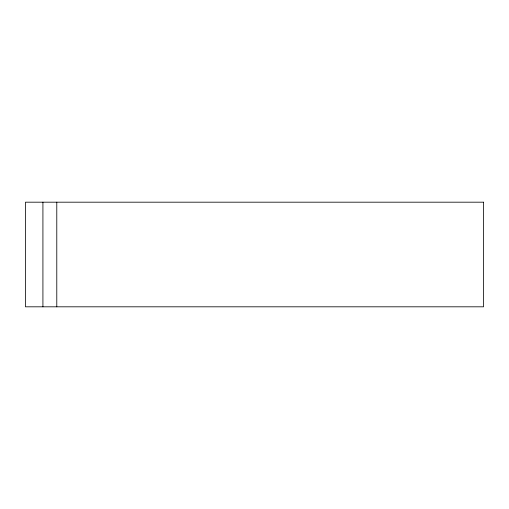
<?xml version="1.0" encoding="UTF-8"?>
<svg xmlns="http://www.w3.org/2000/svg" width="509" height="509" viewBox="0 0 509 509"><rect width="100%" height="100%" fill="white"/><g stroke="black" fill="none" stroke-linecap="round" stroke-linejoin="round"><path stroke-width="0.76" d="M56.785 202.188L56.785 306.812M42.921 202.188L42.921 306.812M483.55 202.188L25.45 202.188L25.45 306.812L483.55 306.812L483.55 202.188"/></g></svg>
